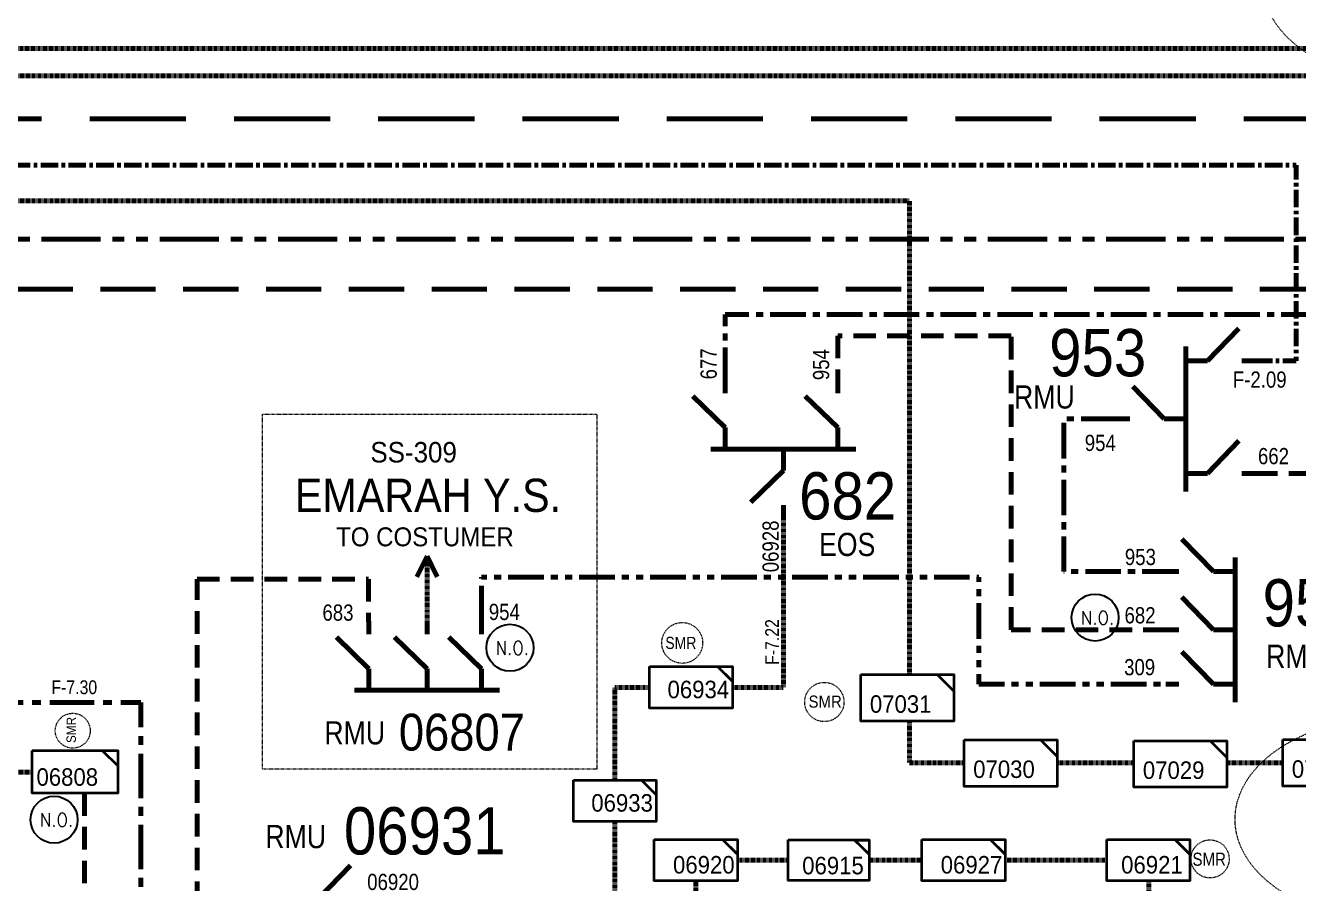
# Model space of a CAD drawing. Header units: metres. Extents: x 65984 to 144644, y -19036 to 23726.
# Drawn here: x 117248.2 to 117517.2, y 20753.7 to 20935.1 of the extents above; entities that cross this region are included whole.
import ezdxf
from ezdxf.enums import TextEntityAlignment as Align

# ---------------------------------------------------------------- set-up
doc = ezdxf.new("R2010")
doc.units = ezdxf.units.M
doc.header["$MEASUREMENT"] = 0
for name, pattern in [('( Center )', [2, 1.25, -0.25, 0.25, -0.25]), ('( Phantom )', [2.5, 1.25, -0.25, 0.25, -0.25, 0.25, -0.25]), ('DGN Style 2', [0.023128, 0, -0.023128]), ('DGN Style 3', [0.013877, 0, -0.013877]), ('HIDDEN2', [2381.25, 1587.5, -793.75])]:
    doc.linetypes.add(name, pattern=pattern)
doc.layers.get('0').update_dxf_attribs({"color": 95, "lineweight": 40})
for name, color, linetype, lineweight in [('D FDR  03', 112, 'Continuous', 40), ('d_eos', 111, 'Continuous', 40), ('d_eos no', 121, 'Continuous', 40), ('d_switch', 95, 'Continuous', 40), ('d_tf no', 6, 'Continuous', 40), ('d_ug cable', 95, 'Continuous', 40), ('d_ug main line', 95, 'Continuous', 40), ('d_unit sub', 7, 'Continuous', 40), ('d_village name', 7, 'Continuous', 40), ('FDR  1  16', 234, 'Continuous', 40), ('FDR  3  01', 30, 'Continuous', 40), ('fedr no', 95, 'Continuous', 40), ('Level 37', 7, 'Continuous', 0), ('SW N O', 114, 'Continuous', 30)]:
    doc.layers.add(name, color=color, linetype=linetype, lineweight=lineweight)
doc.styles.add('NASKHF', font='naskhf.shx', dxfattribs={"height": 8})
doc.styles.add('Style-Arial', font='arial.ttf')
doc.styles.add('Style-ENGINEERING', font='ENGINEERING.shx')
doc.styles.add('Style-msdefault', font='msdefault.shx')
doc.styles.add('Style-STANDARD', font='STANDARD.shx')

# ---------------------------------------------------------------- blocks, each defined once
blk = doc.blocks.new('TF_8')
at = {"color": 0, "linetype": 'ByBlock', "lineweight": -2}
blk.add_line((6.3, 4.95), (9.9, 1.35), dxfattribs=at)
blk.add_3dface([(-10.1, 4.95), (9.9, 4.95), (9.9, -5.05), (-10.1, -5.05)], dxfattribs=at)
blk = doc.blocks.new('*U712')
at = {"layer": 'd_eos', "color": 7, "linetype": 'Continuous', "lineweight": 211, "ltscale": 0.625574}
for p, q in [((-13.36, 7.32), (17.24, 7.32)), ((-10.36, 7.32), (-10.36, 2.77)), ((1.94, 7.32), (1.94, 2.77)), ((13.44, 7.32), (13.44, 2.77)), ((-10.36, 2.77), (-17.22, -3.89)), ((1.94, 2.77), (-4.92, -3.89)), ((13.44, 2.77), (6.58, -3.89)), ((-10.36, -4.53), (-10.36, -7.3)), ((1.94, -4.53), (1.94, -7.3)), ((13.45, -4.53), (13.45, -7.3))]:
    blk.add_line(p, q, dxfattribs=at)
blk = doc.blocks.new('*U713')
at = {"layer": 'd_ug cable', "color": 121, "linetype": 'Continuous', "lineweight": 100}
for q in [(-2.21, -2.23), (2.18, -2.23)]:
    blk.add_line((-0.01, 2.26), q, dxfattribs=at)
blk = doc.blocks.new('*U717')
at = {"layer": 'd_eos', "color": 7, "linetype": 'Continuous', "lineweight": 211, "ltscale": 0.625574}
for p, q in [((-10.36, 11.86), (-10.36, 14.63)), ((13.44, 11.86), (13.44, 14.63)), ((-10.36, 4.56), (-17.22, 11.22)), ((13.44, 4.56), (6.58, 11.23)), ((-10.36, 0.01), (-10.36, 4.56)), ((13.44, 0.01), (13.44, 4.56)), ((-13.36, 0.01), (17.24, 0.01)), ((1.94, 0.01), (1.94, -4.55)), ((1.94, -4.55), (-4.92, -11.21)), ((1.94, -11.84), (1.94, -14.61))]:
    blk.add_line(p, q, dxfattribs=at)
blk = doc.blocks.new('*U892')
at = {"layer": 'SW N O', "color": 3}
blk.add_circle((0, 0.01), 16.84, dxfattribs=at)
at = {"layer": 'SW N O', "color": 3, "style": 'Style-STANDARD'}
blk.add_text('N.O.', height=9.6, dxfattribs=at).set_placement((1.68, -0.17), align=Align.MIDDLE_CENTER)
blk = doc.blocks.new('*U1609')
at = {"layer": 'd_unit sub', "color": 194, "linetype": 'Continuous', "lineweight": 40, "extrusion": (0, 0, -1), "flags": 128}
blk.add_lwpolyline([(8.52, 1.25), (5.45, 4.27), (8.52, 4.27)], close=True, dxfattribs=at)
at = {"layer": 'd_unit sub', "color": 194, "linetype": 'Continuous', "lineweight": 40, "extrusion": (0, 0, -1), "xscale": 0.8535245333131425, "yscale": 0.8535245333131425, "zscale": 0.4267622666565712}
blk.add_blockref('TF_8', (0.07, 0.05), dxfattribs=at)
blk = doc.blocks.new('*U1610')
at = {"layer": 'd_unit sub', "color": 194, "linetype": 'Continuous', "lineweight": 40, "flags": 128}
blk.add_lwpolyline([(8.54, 1.24), (5.47, 4.26), (8.54, 4.26)], close=True, dxfattribs=at)
at = {"layer": 'd_unit sub', "color": 194, "linetype": 'Continuous', "lineweight": 40, "xscale": 0.8535245333131425, "yscale": 0.8535245333131425, "zscale": 0.4142392617176548, "rotation": 359.9999999999999}
blk.add_blockref('TF_8', (0.09, 0.03), dxfattribs=at)
blk = doc.blocks.new('*U2246')
at = {"layer": 'd_unit sub', "color": 2, "linetype": 'Continuous', "lineweight": 40, "flags": 128}
blk.add_lwpolyline([(8.54, 1.24), (5.47, 4.26), (8.54, 4.26)], close=True, dxfattribs=at)
at = {"layer": 'd_unit sub', "color": 2, "linetype": 'Continuous', "lineweight": 40, "xscale": 0.8535245333131425, "yscale": 0.8535245333131425, "zscale": 0.4142392617176548, "rotation": 359.9999999999999}
blk.add_blockref('TF_8', (0.09, 0.03), dxfattribs=at)
blk = doc.blocks.new('*U3256')
at = {"layer": 'd_unit sub', "color": 2, "linetype": 'Continuous', "lineweight": 40, "extrusion": (0, 0, -1), "flags": 128}
blk.add_lwpolyline([(8.52, 1.25), (5.45, 4.27), (8.52, 4.27)], close=True, dxfattribs=at)
at = {"layer": 'd_unit sub', "color": 2, "linetype": 'Continuous', "lineweight": 40, "extrusion": (0, 0, -1), "xscale": 0.8535245333131425, "yscale": 0.8535245333131425, "zscale": 0.4159640434897715}
blk.add_blockref('TF_8', (0.07, 0.05), dxfattribs=at)
blk = doc.blocks.new('*U2331')
at = {"layer": 'd_unit sub', "color": 194, "linetype": 'Continuous', "lineweight": 40, "extrusion": (0, 0, -1), "flags": 128}
blk.add_lwpolyline([(8.52, 1.25), (5.45, 4.27), (8.52, 4.27)], close=True, dxfattribs=at)
at = {"layer": 'd_unit sub', "color": 194, "linetype": 'Continuous', "lineweight": 40, "extrusion": (0, 0, -1), "xscale": 0.8535245333131425, "yscale": 0.8535245333131425, "zscale": 0.4159640434897715}
blk.add_blockref('TF_8', (0.07, 0.05), dxfattribs=at)

msp = doc.modelspace()

# ---------------------------------------------------------------- linework, layer by layer
at = {"layer": 'd_eos', "color": 7, "linetype": 'Continuous', "lineweight": 211, "ltscale": 0.625574}
for p, q in [((117497.93, 20864.2), (117504.59, 20871.06)), ((117493.37, 20867.2), (117493.37, 20836.6)), ((117493.37, 20864.2), (117497.93, 20864.2)), ((117505.22, 20864.2), (117507.99, 20864.2)), ((117488.82, 20851.9), (117482.16, 20858.76)), ((117481.52, 20851.9), (117478.75, 20851.9)), ((117493.37, 20851.9), (117488.82, 20851.9)), ((117497.93, 20840.4), (117504.59, 20847.26)), ((117493.37, 20840.4), (117497.93, 20840.4)), ((117505.22, 20840.4), (117507.99, 20840.4)), ((117499.23, 20819.65), (117492.57, 20826.51)), ((117503.78, 20822.65), (117503.78, 20792.05)), ((117491.93, 20819.65), (117489.17, 20819.65)), ((117503.79, 20819.65), (117499.23, 20819.65)), ((117499.23, 20807.35), (117492.57, 20814.21)), ((117491.93, 20807.35), (117489.16, 20807.35)), ((117503.78, 20807.35), (117499.23, 20807.35)), ((117499.23, 20795.85), (117492.57, 20802.71)), ((117491.93, 20795.85), (117489.17, 20795.84)), ((117503.79, 20795.85), (117499.23, 20795.85)), ((117310.22, 20750.67), (117316.88, 20757.53))]:
    msp.add_line(p, q, dxfattribs=at)
at = {"layer": 'd_ug cable', "color": 121, "linetype": 'DGN Style 3', "lineweight": 100}
msp.add_line((117333.03, 20809.16), (117333.03, 20822.91), dxfattribs=at)
at = {"layer": 'd_ug cable', "color": 194, "linetype": 'DGN Style 3', "lineweight": 100}
for p, q in [((117398.63, 20758.63), (117409.37, 20758.63)), ((117426.44, 20758.63), (117437.61, 20758.63)), ((117455.2, 20758.63), (117476.67, 20758.63)), ((117485.55, 20745.49), (117485.55, 20754.23))]:
    msp.add_line(p, q, dxfattribs=at)
at = {"layer": 'd_ug cable', "color": 18, "linetype": 'DGN Style 3', "lineweight": 106, "flags": 128}
for points in [[(117435, 20797.88), (117435, 20898), (115861.62, 20898), (115861.62, 21165.14), (114630.75, 21165.14), (114630.75, 20457.01), (114630.75, 20457.01), (114630.75, 20280.61)], [(117446.52, 20779.21), (117435, 20779.21), (117435, 20788.03)], [(117482.36, 20779.21), (117466.21, 20779.21)], [(117513.85, 20779.21), (117502.06, 20779.21)]]:
    msp.add_lwpolyline(points, dxfattribs=at)
at = {"layer": 'd_ug cable', "color": 5, "linetype": 'DGN Style 3', "lineweight": 100, "flags": 128}
msp.add_lwpolyline([(114712.34, 19960.32), (114712.34, 19909.13), (115239.03, 19909.13), (115239.03, 20565.83), (115290.57, 20565.83), (115290.57, 20930.2), (118376.44, 20930.2), (118376.44, 20576.15), (118417.8, 20576.15), (118417.8, 20475.96), (118374.08, 20475.96)], dxfattribs=at)
at = {"layer": 'd_ug cable', "color": 1, "linetype": 'DGN Style 3', "lineweight": 100, "flags": 128}
msp.add_lwpolyline([(114677.82, 20018.71), (114677.82, 19903.39), (115244.76, 19903.39), (115244.76, 20560.1), (115296.31, 20560.1), (115296.31, 20924.47), (118370.71, 20924.47), (118370.71, 20662.09), (118341.83, 20662.09), (118341.83, 20633.98)], dxfattribs=at)
at = {"layer": 'd_ug cable', "color": 18, "linetype": 'HIDDEN2', "lineweight": 158, "ltscale": 0.003}
msp.add_lwpolyline([(117817.7, 20892.21), (117817.7, 20900.65), (117527.06, 20900.76), (117527.06, 20840.4), (117507.99, 20840.4)], dxfattribs=at)
at = {"layer": 'd_ug cable', "color": 194, "linetype": 'HIDDEN2', "lineweight": 158, "ltscale": 0.003}
msp.add_lwpolyline([(117489.16, 20807.35), (117456.47, 20807.35), (117456.47, 20869.51), (117419.83, 20869.51), (117419.83, 20860.16)], dxfattribs=at)
at = {"layer": 'd_ug cable', "color": 194, "linetype": 'DGN Style 3', "lineweight": 100, "flags": 128}
for points in [[(117397.58, 20795.16), (117408.33, 20795.16), (117408.33, 20830.92)], [(117372.72, 20775.57), (117372.72, 20795.16), (117380.07, 20795.16)], [(117342.56, 20705.04), (117372.72, 20705.04), (117372.72, 20766.81)], [(117320.28, 20750.67), (117389.84, 20750.67), (117389.84, 20754.23)]]:
    msp.add_lwpolyline(points, dxfattribs=at)
at = {"layer": 'd_ug cable', "color": 121, "linetype": 'HIDDEN2', "lineweight": 158, "ltscale": 0.003}
msp.add_lwpolyline([(117284.43, 20742.2), (117284.43, 20818.05), (117320.65, 20818.05), (117320.65, 20809.01)], dxfattribs=at)
at = {"layer": 'd_ug cable', "color": 36, "linetype": 'DGN Style 3', "lineweight": 100, "flags": 128}
msp.add_lwpolyline([(117234.41, 20777.21), (117249.71, 20777.21)], dxfattribs=at)
at = {"layer": 'd_ug cable', "color": 36, "linetype": 'HIDDEN2', "lineweight": 158, "ltscale": 0.003}
msp.add_lwpolyline([(117260.63, 20772.79), (117260.63, 20742.41)], dxfattribs=at)
at = {"layer": 'd_ug cable', "color": 2, "linetype": 'DGN Style 3', "lineweight": 13}
for centre, radius in [((117386.96, 20804.56), 4.32), ((117258.16, 20786), 3.69), ((117498.51, 20758.9), 4.03)]:
    msp.add_circle(centre, radius, dxfattribs=at)
at = {"layer": 'd_ug cable', "color": 1, "linetype": 'DGN Style 3', "lineweight": 13}
msp.add_circle((117416.99, 20792.07), 4.15, dxfattribs=at)
at = {"layer": 'd_ug main line', "color": 18, "linetype": '( Center )', "lineweight": 200, "ltscale": 2.94, "flags": 128}
msp.add_lwpolyline([(117507.99, 20864.2), (117516.68, 20864.2), (117516.68, 20905.53), (115577.6, 20905.52), (115577.6, 21183.12), (115577.6, 21183.12), (115577.6, 21601.34), (113510.51, 21601.34)], dxfattribs=at)
at = {"layer": 'd_ug main line', "color": 95, "linetype": 'HIDDEN2', "lineweight": 158, "ltscale": 0.012803}
msp.add_lwpolyline([(115597.43, 21189.7), (116225.19, 21189.7), (116225.19, 20915.33), (117657.88, 20915.33), (117657.88, 20950.51), (117657.88, 20950.51), (117657.88, 21086.69)], dxfattribs=at)
at = {"layer": 'd_ug main line', "color": 171, "linetype": '( Phantom )', "lineweight": 158, "ltscale": 10, "flags": 128}
msp.add_lwpolyline([(117014.25, 21052.62), (117049.07, 21052.62), (117049.07, 20889.93), (117553.36, 20889.92), (117553.36, 20839.97)], dxfattribs=at)
at = {"layer": 'd_ug main line', "color": 34, "linetype": 'HIDDEN2', "lineweight": 140, "ltscale": 0.00735}
msp.add_lwpolyline([(117180.9, 20832.41), (117211.51, 20832.41), (117211.51, 20879.38), (117686.25, 20879.38), (117686.25, 20517.55), (117686.31, 20461.65), (117726.01, 20461.16), (118587.92, 20461.16)], dxfattribs=at)
at = {"layer": 'd_ug main line', "color": 3, "linetype": 'DGN Style 2', "lineweight": 0, "flags": 128}
msp.add_lwpolyline([(117368.94, 20777.88), (117298.26, 20777.88), (117298.26, 20852.93), (117368.94, 20852.93)], close=True, dxfattribs=at)
at = {"layer": 'd_ug main line', "color": 18, "linetype": '( Phantom )', "lineweight": 158, "ltscale": 6, "flags": 128}
msp.add_lwpolyline([(117344.53, 20809.16), (117344.53, 20818.49), (117449.65, 20818.49), (117449.64, 20795.84), (117489.17, 20795.84)], dxfattribs=at)
at = {"layer": 'FDR  1  16', "color": 194, "linetype": '( Center )', "lineweight": 106, "ltscale": 6, "flags": 128}
msp.add_lwpolyline([(117396.03, 20859.49), (117396.03, 20873.97), (117658.12, 20873.97), (117658.12, 20170.28)], dxfattribs=at)
at = {"layer": 'FDR  1  16', "color": 18, "linetype": '( Center )', "lineweight": 106, "ltscale": 6, "flags": 128}
msp.add_lwpolyline([(117478.75, 20851.9), (117467.58, 20851.9), (117467.58, 20819.65), (117489.17, 20819.65)], dxfattribs=at)
at = {"layer": 'FDR  1  16', "color": 1, "linetype": '( Center )', "lineweight": 70, "ltscale": 7.500037, "flags": 128}
msp.add_lwpolyline([(117272.52, 20741.75), (117272.52, 20791.93), (117049.6, 20791.93), (117049.6, 19962.63)], dxfattribs=at)
at = {"layer": 'fedr no', "color": 157, "linetype": 'DGN Style 3', "lineweight": 13}
msp.add_ellipse((117542.52, 20944.33), major_axis=(33.02, 0), ratio=0.651175, dxfattribs=at)
at = {"layer": 'fedr no', "color": 82, "linetype": 'DGN Style 3', "lineweight": 13, "true_color": 0x1dc70e}
msp.add_ellipse((117536.81, 20767.28), major_axis=(33.02, 0), ratio=0.651175, dxfattribs=at)

# ---------------------------------------------------------------- block references
at = {"layer": 'd_eos', "color": 7, "linetype": 'Continuous', "lineweight": 211, "ltscale": 0.625574}
msp.add_blockref('*U717', (117406.39, 20845.53), dxfattribs=at)
at = {"layer": 'd_eos', "color": 7, "linetype": 'Continuous', "lineweight": 211, "ltscale": 0.625574, "extrusion": (0, 0, -1), "rotation": 180}
msp.add_blockref('*U712', (-117331.09, 20801.87), dxfattribs=at)
at = {"layer": 'd_ug cable', "color": 121, "linetype": 'Continuous', "lineweight": 100, "xscale": 0.98, "yscale": 0.98, "zscale": 0.98}
msp.add_blockref('*U713', (117333.04, 20820.69), dxfattribs=at)
at = {"layer": 'd_unit sub', "color": 2, "linetype": 'Continuous', "lineweight": 40, "extrusion": (0, 0, -1), "xscale": 1.025959511010151, "yscale": 1.025959511010151, "zscale": 1.025959511010151, "rotation": 359.9999999999999}
msp.add_blockref('*U3256', (-117388.84, 20795.16), dxfattribs=at)
at = {"layer": 'd_unit sub', "color": 2, "linetype": 'Continuous', "lineweight": 40, "zscale": 0.4267622666565712, "rotation": 359.9999999999999}
for p, xscale, yscale in [((117434.63, 20793), 0.9847738292708528, 0.9847738292708528), ((117258.71, 20777.35), 0.9036503494202209, 0.9036503494202209)]:
    msp.add_blockref('TF_8', p, dxfattribs=dict(at, xscale=xscale, yscale=yscale))
at = {"layer": 'd_unit sub', "color": 18, "linetype": 'Continuous', "lineweight": 40, "xscale": 0.9847738292708528, "yscale": 0.9847738292708528, "zscale": 0.4267622666565712, "rotation": 359.9999999999999}
for p in [(117456.46, 20779.21), (117492.31, 20779.02), (117523.8, 20779.26)]:
    msp.add_blockref('TF_8', p, dxfattribs=at)
at = {"layer": 'd_unit sub', "color": 194, "linetype": 'Continuous', "lineweight": 40, "extrusion": (0, 0, -1), "xscale": 1.025959511010151, "yscale": 1.025959511010151, "zscale": 1.025959511010151, "rotation": 359.9999999999999}
msp.add_blockref('*U2331', (-117372.73, 20771.18), dxfattribs=at)
at = {"layer": 'd_unit sub', "color": 194, "linetype": 'Continuous', "lineweight": 40, "xscale": 1.030231332701274, "yscale": 1.030231332701274, "zscale": 1.030231332701274}
for p in [(117389.83, 20758.64), (117446.4, 20758.64)]:
    msp.add_blockref('*U1610', p, dxfattribs=at)
at = {"layer": 'd_unit sub', "color": 194, "linetype": 'Continuous', "lineweight": 40, "extrusion": (0, 0, -1), "rotation": 359.9999999999999}
msp.add_blockref('*U1609', (-117417.91, 20758.62), dxfattribs=at)
at = {"layer": 'd_unit sub', "color": 2, "linetype": 'Continuous', "lineweight": 40, "xscale": 1.030231332701274, "yscale": 1.030231332701274, "zscale": 1.030231332701274}
msp.add_blockref('*U2246', (117485.46, 20758.64), dxfattribs=at)
at = {"layer": 'SW N O', "color": 3, "xscale": 0.2950694635422144, "yscale": 0.2950694635422144, "zscale": 0.2950694635422144}
for p in [(117474.22, 20809.91), (117350.56, 20803.53), (117254.23, 20767.19)]:
    msp.add_blockref('*U892', p, dxfattribs=at)

# ---------------------------------------------------------------- texts
at = {"layer": 'D FDR  03', "color": 121, "linetype": 'DGN Style 3', "lineweight": 40, "insert": (117332.58, 20826.96), "char_height": 4, "attachment_point": 5, "line_spacing_factor": 0.6, "style": 'Style-ENGINEERING'}
msp.add_mtext('\\H1x;\\W0.95;TO COSTUMER', dxfattribs=at)
at = {"layer": 'd_eos no', "color": 7, "linetype": 'Continuous', "lineweight": 140, "style": 'Style-Arial', "width": 0.88}
for s, height, p in [('953', 10, (117464.51, 20870.92)), ('682', 10, (117411.66, 20840.65)), ('954', 10, (117509.61, 20818.04)), ('06807', 7.788, (117327.08, 20789.59))]:
    msp.add_text(s, height=height, dxfattribs=at).set_placement(p, align=Align.TOP_LEFT)
msp.add_text('06931', height=10, dxfattribs=at).set_placement((117315.46, 20759.83))
at = {"layer": 'd_switch', "color": 194, "linetype": 'Continuous', "lineweight": 30, "width": 0.857143}
for s, height, style, p in [('677', 3.43, 'Style-ENGINEERING', (117390.82, 20860.27)), ('954', 3.43, 'Style-ENGINEERING', (117414.59, 20860.11)), ('06928', 3.43, 'Style-ENGINEERING', (117403.92, 20819.5)), ('F-7.22', 2.92, 'Style-msdefault', (117404.49, 20799.92))]:
    msp.add_text(s, height=height, rotation=90, dxfattribs=dict(at, style=style)).set_placement(p, align=Align.TOP_LEFT)
at = {"layer": 'd_switch', "color": 154, "linetype": 'Continuous', "lineweight": 30, "style": 'Style-ENGINEERING', "width": 0.857143}
for s, p in [('F-2.09', (117503.32, 20861.95)), ('954', (117472.03, 20848.57)), ('662', (117508.63, 20845.77)), ('953', (117480.5, 20824.45)), ('954', (117346.09, 20812.83)), ('682', (117480.43, 20812.12))]:
    msp.add_text(s, height=3.43, dxfattribs=at).set_placement(p, align=Align.TOP_LEFT)
at = {"layer": 'd_switch', "color": 121, "linetype": 'Continuous', "lineweight": 30, "width": 0.857143}
for s, height, style, p in [('683', 3.43, 'Style-ENGINEERING', (117310.93, 20812.69)), ('F-7.30', 2.92, 'Style-msdefault', (117253.65, 20796.65))]:
    msp.add_text(s, height=height, dxfattribs=dict(at, style=style)).set_placement(p, align=Align.TOP_LEFT)
at = {"layer": 'd_switch', "color": 154, "linetype": 'Continuous', "lineweight": 30, "style": 'Style-ENGINEERING', "width": 0.857143}
msp.add_text('309', height=3.43, dxfattribs=at).set_placement((117486.9, 20801.15), align=Align.TOP_RIGHT)
at = {"layer": 'd_switch', "color": 36, "linetype": 'Continuous', "lineweight": 30, "style": 'Style-ENGINEERING', "width": 0.857143}
msp.add_text('06920', height=3.43, dxfattribs=at).set_placement((117320.39, 20755.75), align=Align.TOP_LEFT)
at = {"layer": 'd_tf no', "color": 2, "linetype": 'Continuous', "lineweight": 40, "style": 'Style-msdefault', "width": 0.945946}
for s, p in [('06934', (117396.87, 20796.57)), ('06921', (117492.73, 20759.51))]:
    msp.add_text(s, height=3.7, dxfattribs=at).set_placement(p, align=Align.TOP_RIGHT)
for s, p in [('07031', (117426.62, 20793.49)), ('06808', (117250.5, 20778.06))]:
    msp.add_text(s, height=3.7, dxfattribs=at).set_placement(p, align=Align.TOP_LEFT)
at = {"layer": 'd_tf no', "color": 1, "linetype": 'Continuous', "lineweight": 40, "style": 'Style-msdefault', "width": 0.945946}
msp.add_text('SMR', height=1.966, rotation=90, dxfattribs=at).set_placement((117256.85, 20783.39), align=Align.TOP_LEFT)
at = {"layer": 'd_tf no', "color": 18, "linetype": 'Continuous', "lineweight": 40, "style": 'Style-msdefault', "width": 0.945946}
for s, p in [('07030', (117448.45, 20779.71)), ('07029', (117484.3, 20779.51)), ('07039', (117515.78, 20779.75))]:
    msp.add_text(s, height=3.7, dxfattribs=at).set_placement(p, align=Align.TOP_LEFT)
at = {"layer": 'd_tf no', "color": 194, "linetype": 'Continuous', "lineweight": 40, "style": 'Style-msdefault', "width": 0.945946}
for s, p in [('06933', (117380.76, 20772.59)), ('06920', (117398.03, 20759.51)), ('06915', (117425.33, 20759.34)), ('06927', (117454.6, 20759.51))]:
    msp.add_text(s, height=3.7, dxfattribs=at).set_placement(p, align=Align.TOP_RIGHT)
at = {"layer": 'd_tf no', "color": 2, "lineweight": 13, "insert": (117413.66, 20793.43), "char_height": 2.5517, "attachment_point": 1, "style": 'NASKHF'}
msp.add_mtext('\\Fmsdefault;\\H1x;\\W0.925;SMR\\P', dxfattribs=at)
at = {"layer": 'd_village name', "color": 7, "linetype": 'Continuous', "lineweight": 53, "style": 'Style-Arial', "width": 0.888889}
msp.add_text('EMARAH Y.S.', height=7.0294, dxfattribs=at).set_placement((117333.23, 20835.77), align=Align.MIDDLE_CENTER)
at = {"layer": 'FDR  3  01', "color": 121, "linetype": 'Continuous', "lineweight": 40, "style": 'Style-msdefault', "width": 0.945946}
msp.add_text('SS-309', height=4.334, dxfattribs=at).set_placement((117321.06, 20847.04), align=Align.TOP_LEFT)
at = {"layer": 'Level 37', "color": 7, "linetype": 'Continuous', "lineweight": 100, "style": 'Style-msdefault', "width": 0.86}
for s, p in [('RMU', (117469.9, 20859.01)), ('EOS', (117427.76, 20827.83)), ('RMU', (117523.18, 20804.19)), ('RMU', (117324.16, 20788)), ('RMU', (117311.69, 20766.07))]:
    msp.add_text(s, height=4.9, rotation=0.0004, dxfattribs=at).set_placement(p, align=Align.TOP_RIGHT)
at = {"layer": 'Level 37', "color": 1, "linetype": 'Continuous', "lineweight": 13, "ltscale": 0.543421, "style": 'Style-msdefault', "width": 0.86}
msp.add_text('SMR', height=2.566, rotation=359.9996, dxfattribs=at).set_placement((117389.95, 20803.28), align=Align.RIGHT)
at = {"layer": 'Level 37', "color": 1, "linetype": 'Continuous', "lineweight": 13, "style": 'Style-msdefault', "width": 0.86}
msp.add_text('SMR', height=2.767, rotation=359.9996, dxfattribs=at).set_placement((117501.86, 20757.45), align=Align.RIGHT)

doc.saveas('drawing.dxf')
